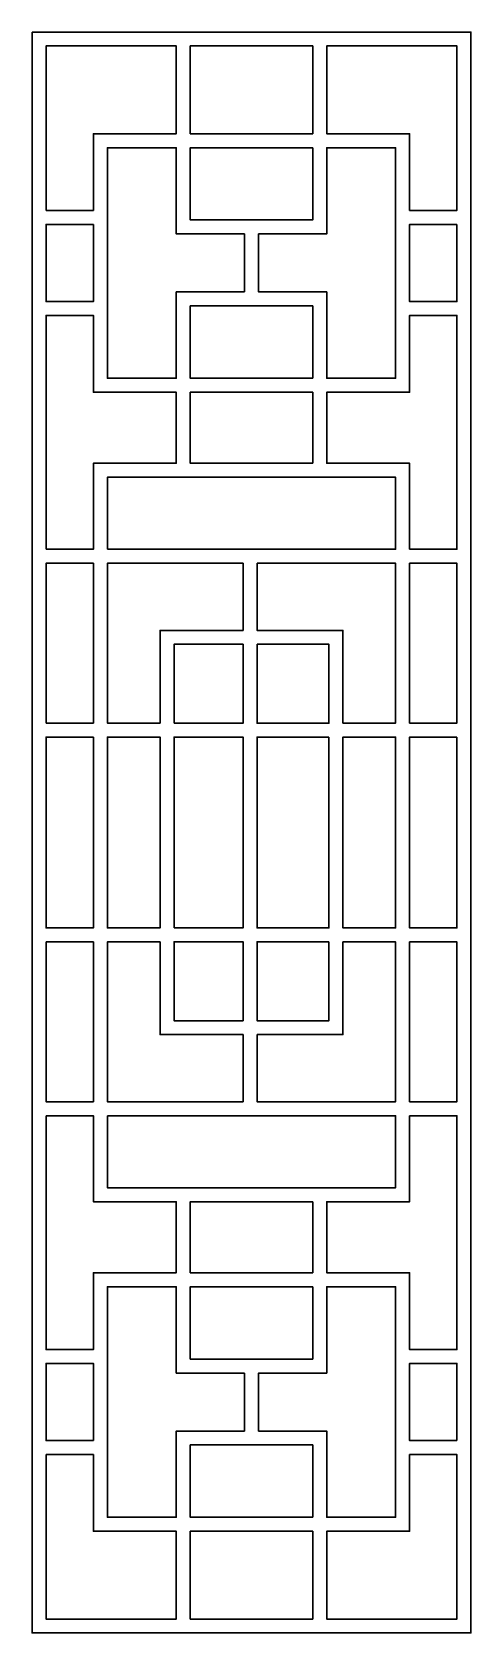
# Model space of a CAD drawing. Header units: centimetres. Extents: x 22.1 to 27, y -9 to 9.
import ezdxf

# ---------------------------------------------------------------- set-up
doc = ezdxf.new("R2010")
doc.units = ezdxf.units.CM
doc.header["$MEASUREMENT"] = 0
doc.layers.add('layer 1', color=7, linetype='Continuous')

msp = doc.modelspace()

# ---------------------------------------------------------------- linework, layer by layer
at = {"layer": 'layer 1', "color": 250, "lineweight": 30}
for points, knots in [([(22.06147, 9.00077), (22.06147, 9.00077), (26.99978, 9.00077), (26.99978, 9.00077), (26.99978, 9.00077), (26.99978, 2.54399), (26.99978, -2.54341), (26.99978, -9.00021), (26.99978, -9.00021), (26.99978, -9.00021), (22.06147, -9.00021), (22.06147, -9.00021), (22.06147, -9.00021), (22.06147, -2.54341), (22.06147, 2.54399), (22.06147, 9.00077)], [0, 0, 0, 0, 0.2, 0.2, 0.2, 0.2, 0.4, 0.4, 0.4, 0.4, 0.6, 0.6, 0.6, 0.6, 1, 1, 1, 1]), ([(22.21902, 6.99482), (22.21902, 6.99482), (22.75228, 6.99482), (22.75228, 6.99482), (22.75228, 6.99482), (22.75228, 6.99482), (22.75228, 7.85697), (22.75228, 7.85697), (22.75228, 7.85697), (22.75228, 7.85697), (23.68418, 7.85697), (23.68418, 7.85697), (23.68418, 7.85697), (23.68418, 7.85697), (23.68418, 8.84379), (23.68418, 8.84379), (23.68418, 8.84379), (23.68418, 8.84379), (22.21902, 8.84379), (22.21902, 8.84379), (22.21902, 8.84379), (22.21902, 8.84379), (22.21902, 6.99482), (22.21902, 6.99482)], [0, 0, 0, 0, 0.14285714, 0.14285714, 0.14285714, 0.14285714, 0.28571429, 0.28571429, 0.28571429, 0.28571429, 0.42857143, 0.42857143, 0.42857143, 0.42857143, 0.57142857, 0.57142857, 0.57142857, 0.57142857, 0.71428571, 0.71428571, 0.71428571, 0.71428571, 1, 1, 1, 1]), ([(25.21946, 8.84379), (25.21946, 8.84379), (25.21946, 7.85697), (25.21946, 7.85697), (25.21946, 7.85697), (25.21946, 7.85697), (23.84184, 7.85697), (23.84184, 7.85697), (23.84184, 7.85697), (23.84184, 7.85697), (23.84184, 8.84379), (23.84184, 8.84379), (23.84184, 8.84379), (23.84184, 8.84379), (25.21946, 8.84379), (25.21946, 8.84379)], [0, 0, 0, 0, 0.2, 0.2, 0.2, 0.2, 0.4, 0.4, 0.4, 0.4, 0.6, 0.6, 0.6, 0.6, 1, 1, 1, 1]), ([(26.30889, 6.99482), (26.30889, 6.99482), (26.84212, 6.99482), (26.84212, 6.99482), (26.84212, 6.99482), (26.84212, 6.99482), (26.84212, 8.84379), (26.84212, 8.84379), (26.84212, 8.84379), (26.84212, 8.84379), (25.37701, 8.84379), (25.37701, 8.84379), (25.37701, 8.84379), (25.37701, 8.84379), (25.37701, 7.85697), (25.37701, 7.85697), (25.37701, 7.85697), (25.37701, 7.85697), (26.30889, 7.85697), (26.30889, 7.85697), (26.30889, 7.85697), (26.30889, 7.85697), (26.30889, 6.99482), (26.30889, 6.99482)], [0, 0, 0, 0, 0.14285714, 0.14285714, 0.14285714, 0.14285714, 0.28571429, 0.28571429, 0.28571429, 0.28571429, 0.42857143, 0.42857143, 0.42857143, 0.42857143, 0.57142857, 0.57142857, 0.57142857, 0.57142857, 0.71428571, 0.71428571, 0.71428571, 0.71428571, 1, 1, 1, 1]), ([(24.45184, 6.07806), (24.45184, 6.07806), (24.45184, 6.73014), (24.45184, 6.73014), (24.45184, 6.73014), (24.45184, 6.73014), (23.68418, 6.73014), (23.68418, 6.73014), (23.68418, 6.73014), (23.68418, 6.73014), (23.68418, 7.69997), (23.68418, 7.69997), (23.68418, 7.69997), (23.68418, 7.69997), (22.90993, 7.69997), (22.90993, 7.69997), (22.90993, 7.69997), (22.90993, 7.69997), (22.90993, 5.10816), (22.90993, 5.10816), (22.90993, 5.10816), (22.90993, 5.10816), (23.68418, 5.10816), (23.68418, 5.10816), (23.68418, 5.10816), (23.68418, 5.10816), (23.68418, 6.07806), (23.68418, 6.07806), (23.68418, 6.07806), (23.68418, 6.07806), (24.45184, 6.07806), (24.45184, 6.07806)], [0, 0, 0, 0, 0.11111111, 0.11111111, 0.11111111, 0.11111111, 0.22222222, 0.22222222, 0.22222222, 0.22222222, 0.33333333, 0.33333333, 0.33333333, 0.33333333, 0.44444444, 0.44444444, 0.44444444, 0.44444444, 0.55555556, 0.55555556, 0.55555556, 0.55555556, 0.66666667, 0.66666667, 0.66666667, 0.66666667, 0.77777778, 0.77777778, 0.77777778, 0.77777778, 1, 1, 1, 1]), ([(25.21946, 7.69997), (25.21946, 7.69997), (25.21946, 6.88716), (25.21946, 6.88716), (25.21946, 6.88716), (25.21946, 6.88716), (23.84184, 6.88716), (23.84184, 6.88716), (23.84184, 6.88716), (23.84184, 6.88716), (23.84184, 7.69997), (23.84184, 7.69997), (23.84184, 7.69997), (23.84184, 7.69997), (25.21946, 7.69997), (25.21946, 7.69997)], [0, 0, 0, 0, 0.2, 0.2, 0.2, 0.2, 0.4, 0.4, 0.4, 0.4, 0.6, 0.6, 0.6, 0.6, 1, 1, 1, 1]), ([(24.60948, 6.73014), (24.60948, 6.73014), (24.60948, 6.07806), (24.60948, 6.07806), (24.60948, 6.07806), (24.60948, 6.07806), (25.37701, 6.07806), (25.37701, 6.07806), (25.37701, 6.07806), (25.37701, 6.07806), (25.37701, 5.10816), (25.37701, 5.10816), (25.37701, 5.10816), (25.37701, 5.10816), (26.15139, 5.10816), (26.15139, 5.10816), (26.15139, 5.10816), (26.15139, 5.10816), (26.15139, 7.69997), (26.15139, 7.69997), (26.15139, 7.69997), (26.15139, 7.69997), (25.37701, 7.69997), (25.37701, 7.69997), (25.37701, 7.69997), (25.37701, 7.69997), (25.37701, 6.73014), (25.37701, 6.73014), (25.37701, 6.73014), (25.37701, 6.73014), (24.60948, 6.73014), (24.60948, 6.73014)], [0, 0, 0, 0, 0.11111111, 0.11111111, 0.11111111, 0.11111111, 0.22222222, 0.22222222, 0.22222222, 0.22222222, 0.33333333, 0.33333333, 0.33333333, 0.33333333, 0.44444444, 0.44444444, 0.44444444, 0.44444444, 0.55555556, 0.55555556, 0.55555556, 0.55555556, 0.66666667, 0.66666667, 0.66666667, 0.66666667, 0.77777778, 0.77777778, 0.77777778, 0.77777778, 1, 1, 1, 1]), ([(22.75228, 6.83782), (22.75228, 6.83782), (22.21902, 6.83782), (22.21902, 6.83782), (22.21902, 6.83782), (22.21902, 6.83782), (22.21902, 5.97037), (22.21902, 5.97037), (22.21902, 5.97037), (22.21902, 5.97037), (22.75228, 5.97037), (22.75228, 5.97037), (22.75228, 5.97037), (22.75228, 5.97037), (22.75228, 6.83782), (22.75228, 6.83782)], [0, 0, 0, 0, 0.2, 0.2, 0.2, 0.2, 0.4, 0.4, 0.4, 0.4, 0.6, 0.6, 0.6, 0.6, 1, 1, 1, 1]), ([(26.84212, 6.83782), (26.84212, 6.83782), (26.30889, 6.83782), (26.30889, 6.83782), (26.30889, 6.83782), (26.30889, 6.83782), (26.30889, 5.97037), (26.30889, 5.97037), (26.30889, 5.97037), (26.30889, 5.97037), (26.84212, 5.97037), (26.84212, 5.97037), (26.84212, 5.97037), (26.84212, 5.97037), (26.84212, 6.83782), (26.84212, 6.83782)], [0, 0, 0, 0, 0.2, 0.2, 0.2, 0.2, 0.4, 0.4, 0.4, 0.4, 0.6, 0.6, 0.6, 0.6, 1, 1, 1, 1]), ([(22.21902, 3.18547), (22.21902, 3.18547), (22.75228, 3.18547), (22.75228, 3.18547), (22.75228, 3.18547), (22.75228, 3.18547), (22.75228, 4.15148), (22.75228, 4.15148), (22.75228, 4.15148), (22.75228, 4.15148), (23.68418, 4.15148), (23.68418, 4.15148), (23.68418, 4.15148), (23.68418, 4.15148), (23.68418, 4.95123), (23.68418, 4.95123), (23.68418, 4.95123), (23.68418, 4.95123), (22.75228, 4.95123), (22.75228, 4.95123), (22.75228, 4.95123), (22.75228, 4.95123), (22.75228, 5.81337), (22.75228, 5.81337), (22.75228, 5.81337), (22.75228, 5.81337), (22.21902, 5.81337), (22.21902, 5.81337), (22.21902, 5.81337), (22.21902, 5.81337), (22.21902, 3.18547), (22.21902, 3.18547)], [0, 0, 0, 0, 0.11111111, 0.11111111, 0.11111111, 0.11111111, 0.22222222, 0.22222222, 0.22222222, 0.22222222, 0.33333333, 0.33333333, 0.33333333, 0.33333333, 0.44444444, 0.44444444, 0.44444444, 0.44444444, 0.55555556, 0.55555556, 0.55555556, 0.55555556, 0.66666667, 0.66666667, 0.66666667, 0.66666667, 0.77777778, 0.77777778, 0.77777778, 0.77777778, 1, 1, 1, 1]), ([(25.21946, 5.10816), (25.21946, 5.10816), (25.21946, 5.92103), (25.21946, 5.92103), (25.21946, 5.92103), (25.21946, 5.92103), (23.84184, 5.92103), (23.84184, 5.92103), (23.84184, 5.92103), (23.84184, 5.92103), (23.84184, 5.10816), (23.84184, 5.10816), (23.84184, 5.10816), (23.84184, 5.10816), (25.21946, 5.10816), (25.21946, 5.10816)], [0, 0, 0, 0, 0.2, 0.2, 0.2, 0.2, 0.4, 0.4, 0.4, 0.4, 0.6, 0.6, 0.6, 0.6, 1, 1, 1, 1]), ([(26.30889, 3.18547), (26.30889, 3.18547), (26.84212, 3.18547), (26.84212, 3.18547), (26.84212, 3.18547), (26.84212, 3.18547), (26.84212, 5.81337), (26.84212, 5.81337), (26.84212, 5.81337), (26.84212, 5.81337), (26.30889, 5.81337), (26.30889, 5.81337), (26.30889, 5.81337), (26.30889, 5.81337), (26.30889, 4.95123), (26.30889, 4.95123), (26.30889, 4.95123), (26.30889, 4.95123), (25.37701, 4.95123), (25.37701, 4.95123), (25.37701, 4.95123), (25.37701, 4.95123), (25.37701, 4.15148), (25.37701, 4.15148), (25.37701, 4.15148), (25.37701, 4.15148), (26.30889, 4.15148), (26.30889, 4.15148), (26.30889, 4.15148), (26.30889, 4.15148), (26.30889, 3.18547), (26.30889, 3.18547)], [0, 0, 0, 0, 0.11111111, 0.11111111, 0.11111111, 0.11111111, 0.22222222, 0.22222222, 0.22222222, 0.22222222, 0.33333333, 0.33333333, 0.33333333, 0.33333333, 0.44444444, 0.44444444, 0.44444444, 0.44444444, 0.55555556, 0.55555556, 0.55555556, 0.55555556, 0.66666667, 0.66666667, 0.66666667, 0.66666667, 0.77777778, 0.77777778, 0.77777778, 0.77777778, 1, 1, 1, 1]), ([(25.21946, 4.15148), (25.21946, 4.15148), (25.21946, 4.95123), (25.21946, 4.95123), (25.21946, 4.95123), (25.21946, 4.95123), (23.84184, 4.95123), (23.84184, 4.95123), (23.84184, 4.95123), (23.84184, 4.95123), (23.84184, 4.15148), (23.84184, 4.15148), (23.84184, 4.15148), (23.84184, 4.15148), (25.21946, 4.15148), (25.21946, 4.15148)], [0, 0, 0, 0, 0.2, 0.2, 0.2, 0.2, 0.4, 0.4, 0.4, 0.4, 0.6, 0.6, 0.6, 0.6, 1, 1, 1, 1]), ([(22.90993, 3.18547), (22.90993, 3.18547), (26.15139, 3.18547), (26.15139, 3.18547), (26.15139, 3.18547), (26.15139, 3.18547), (26.15139, 3.99452), (26.15139, 3.99452), (26.15139, 3.99452), (26.15139, 3.99452), (22.90993, 3.99452), (22.90993, 3.99452), (22.90993, 3.99452), (22.90993, 3.99452), (22.90993, 3.18547), (22.90993, 3.18547)], [0, 0, 0, 0, 0.2, 0.2, 0.2, 0.2, 0.4, 0.4, 0.4, 0.4, 0.6, 0.6, 0.6, 0.6, 1, 1, 1, 1]), ([(22.21902, 1.23098), (22.21902, 1.23098), (22.75228, 1.23098), (22.75228, 1.23098), (22.75228, 1.23098), (22.75228, 1.23098), (22.75228, 3.02847), (22.75228, 3.02847), (22.75228, 3.02847), (22.75228, 3.02847), (22.21902, 3.02847), (22.21902, 3.02847), (22.21902, 3.02847), (22.21902, 3.02847), (22.21902, 1.23098), (22.21902, 1.23098)], [0, 0, 0, 0, 0.2, 0.2, 0.2, 0.2, 0.4, 0.4, 0.4, 0.4, 0.6, 0.6, 0.6, 0.6, 1, 1, 1, 1]), ([(24.43671, 2.27334), (24.43671, 2.27334), (24.43671, 3.02847), (24.43671, 3.02847), (24.43671, 3.02847), (24.43671, 3.02847), (22.90993, 3.02847), (22.90993, 3.02847), (22.90993, 3.02847), (22.90993, 3.02847), (22.90993, 1.23098), (22.90993, 1.23098), (22.90993, 1.23098), (22.90993, 1.23098), (23.50212, 1.23098), (23.50212, 1.23098), (23.50212, 1.23098), (23.50212, 1.23098), (23.50212, 2.27334), (23.50212, 2.27334), (23.50212, 2.27334), (23.50212, 2.27334), (24.43671, 2.27334), (24.43671, 2.27334)], [0, 0, 0, 0, 0.14285714, 0.14285714, 0.14285714, 0.14285714, 0.28571429, 0.28571429, 0.28571429, 0.28571429, 0.42857143, 0.42857143, 0.42857143, 0.42857143, 0.57142857, 0.57142857, 0.57142857, 0.57142857, 0.71428571, 0.71428571, 0.71428571, 0.71428571, 1, 1, 1, 1]), ([(24.59341, 3.02847), (24.59341, 3.02847), (24.59341, 2.27334), (24.59341, 2.27334), (24.59341, 2.27334), (24.59341, 2.27334), (25.55917, 2.27334), (25.55917, 2.27334), (25.55917, 2.27334), (25.55917, 2.27334), (25.55917, 1.23098), (25.55917, 1.23098), (25.55917, 1.23098), (25.55917, 1.23098), (26.15139, 1.23098), (26.15139, 1.23098), (26.15139, 1.23098), (26.15139, 1.23098), (26.15139, 3.02847), (26.15139, 3.02847), (26.15139, 3.02847), (26.15139, 3.02847), (24.59341, 3.02847), (24.59341, 3.02847)], [0, 0, 0, 0, 0.14285714, 0.14285714, 0.14285714, 0.14285714, 0.28571429, 0.28571429, 0.28571429, 0.28571429, 0.42857143, 0.42857143, 0.42857143, 0.42857143, 0.57142857, 0.57142857, 0.57142857, 0.57142857, 0.71428571, 0.71428571, 0.71428571, 0.71428571, 1, 1, 1, 1]), ([(26.30889, 1.23098), (26.30889, 1.23098), (26.84212, 1.23098), (26.84212, 1.23098), (26.84212, 1.23098), (26.84212, 1.23098), (26.84212, 3.02847), (26.84212, 3.02847), (26.84212, 3.02847), (26.84212, 3.02847), (26.30889, 3.02847), (26.30889, 3.02847), (26.30889, 3.02847), (26.30889, 3.02847), (26.30889, 1.23098), (26.30889, 1.23098)], [0, 0, 0, 0, 0.2, 0.2, 0.2, 0.2, 0.4, 0.4, 0.4, 0.4, 0.6, 0.6, 0.6, 0.6, 1, 1, 1, 1]), ([(23.6597, 1.22879), (23.6597, 1.22879), (24.43671, 1.22879), (24.43671, 1.22879), (24.43671, 1.22879), (24.43671, 1.22879), (24.43671, 2.11635), (24.43671, 2.11635), (24.43671, 2.11635), (24.43671, 2.11635), (23.6597, 2.11635), (23.6597, 2.11635), (23.6597, 2.11635), (23.6597, 2.11635), (23.6597, 1.22879), (23.6597, 1.22879)], [0, 0, 0, 0, 0.2, 0.2, 0.2, 0.2, 0.4, 0.4, 0.4, 0.4, 0.6, 0.6, 0.6, 0.6, 1, 1, 1, 1]), ([(24.59341, 2.11635), (24.59341, 2.11635), (24.59341, 1.22879), (24.59341, 1.22879), (24.59341, 1.22879), (24.59341, 1.22879), (25.40153, 1.22879), (25.40153, 1.22879), (25.40153, 1.22879), (25.40153, 1.22879), (25.40153, 2.11635), (25.40153, 2.11635), (25.40153, 2.11635), (25.40153, 2.11635), (24.59341, 2.11635), (24.59341, 2.11635)], [0, 0, 0, 0, 0.2, 0.2, 0.2, 0.2, 0.4, 0.4, 0.4, 0.4, 0.6, 0.6, 0.6, 0.6, 1, 1, 1, 1]), ([(22.75228, 1.074), (22.75228, 1.074), (22.21902, 1.074), (22.21902, 1.074), (22.21902, 1.074), (22.21902, 0.33127), (22.21902, -0.33072), (22.21902, -1.07343), (22.21902, -1.07343), (22.21902, -1.07343), (22.75228, -1.07343), (22.75228, -1.07343), (22.75228, -1.07343), (22.75228, -0.33072), (22.75228, 0.33127), (22.75228, 1.074)], [0, 0, 0, 0, 0.2, 0.2, 0.2, 0.2, 0.4, 0.4, 0.4, 0.4, 0.6, 0.6, 0.6, 0.6, 1, 1, 1, 1]), ([(23.40245, -1.07343), (23.40245, -1.07343), (23.40245, -1.07293), (23.40245, -1.07293), (23.40245, -1.07293), (23.40245, -1.07293), (23.50212, -1.07293), (23.50212, -1.07293), (23.50212, -1.07293), (23.50212, -1.07293), (23.50212, 1.07313), (23.50212, 1.07313), (23.50212, 1.07313), (23.50212, 1.07313), (23.40245, 1.07313), (23.40245, 1.07313), (23.40245, 1.07313), (23.40245, 1.07313), (23.40245, 1.074), (23.40245, 1.074), (23.40245, 1.074), (23.40245, 1.074), (22.90993, 1.074), (22.90993, 1.074), (22.90993, 1.074), (22.90993, 0.33127), (22.90993, -0.33072), (22.90993, -1.07343), (22.90993, -1.07343), (22.90993, -1.07343), (23.40245, -1.07343), (23.40245, -1.07343)], [0, 0, 0, 0, 0.11111111, 0.11111111, 0.11111111, 0.11111111, 0.22222222, 0.22222222, 0.22222222, 0.22222222, 0.33333333, 0.33333333, 0.33333333, 0.33333333, 0.44444444, 0.44444444, 0.44444444, 0.44444444, 0.55555556, 0.55555556, 0.55555556, 0.55555556, 0.66666667, 0.66666667, 0.66666667, 0.66666667, 0.77777778, 0.77777778, 0.77777778, 0.77777778, 1, 1, 1, 1]), ([(23.6597, -1.07293), (23.6597, -1.07293), (24.43671, -1.07293), (24.43671, -1.07293), (24.43671, -1.07293), (24.43671, -1.07293), (24.43671, 1.07313), (24.43671, 1.07313), (24.43671, 1.07313), (24.43671, 1.07313), (23.6597, 1.07313), (23.6597, 1.07313), (23.6597, 1.07313), (23.6597, 1.07313), (23.6597, -1.07293), (23.6597, -1.07293)], [0, 0, 0, 0, 0.2, 0.2, 0.2, 0.2, 0.4, 0.4, 0.4, 0.4, 0.6, 0.6, 0.6, 0.6, 1, 1, 1, 1]), ([(25.40153, 1.07313), (25.40153, 1.07313), (24.59341, 1.07313), (24.59341, 1.07313), (24.59341, 1.07313), (24.59341, 1.07313), (24.59341, -1.07293), (24.59341, -1.07293), (24.59341, -1.07293), (24.59341, -1.07293), (25.40153, -1.07293), (25.40153, -1.07293), (25.40153, -1.07293), (25.40153, -1.07293), (25.40153, 1.07313), (25.40153, 1.07313)], [0, 0, 0, 0, 0.2, 0.2, 0.2, 0.2, 0.4, 0.4, 0.4, 0.4, 0.6, 0.6, 0.6, 0.6, 1, 1, 1, 1]), ([(25.62764, 1.074), (25.62764, 1.074), (25.62764, 1.07313), (25.62764, 1.07313), (25.62764, 1.07313), (25.62764, 1.07313), (25.55917, 1.07313), (25.55917, 1.07313), (25.55917, 1.07313), (25.55917, 1.07313), (25.55917, -1.07293), (25.55917, -1.07293), (25.55917, -1.07293), (25.55917, -1.07293), (25.62764, -1.07293), (25.62764, -1.07293), (25.62764, -1.07293), (25.62764, -1.07293), (25.62764, -1.07343), (25.62764, -1.07343), (25.62764, -1.07343), (25.62764, -1.07343), (26.15139, -1.07343), (26.15139, -1.07343), (26.15139, -1.07343), (26.15139, -0.33072), (26.15139, 0.33127), (26.15139, 1.074), (26.15139, 1.074), (26.15139, 1.074), (25.62764, 1.074), (25.62764, 1.074)], [0, 0, 0, 0, 0.11111111, 0.11111111, 0.11111111, 0.11111111, 0.22222222, 0.22222222, 0.22222222, 0.22222222, 0.33333333, 0.33333333, 0.33333333, 0.33333333, 0.44444444, 0.44444444, 0.44444444, 0.44444444, 0.55555556, 0.55555556, 0.55555556, 0.55555556, 0.66666667, 0.66666667, 0.66666667, 0.66666667, 0.77777778, 0.77777778, 0.77777778, 0.77777778, 1, 1, 1, 1]), ([(26.84212, 1.074), (26.84212, 1.074), (26.30889, 1.074), (26.30889, 1.074), (26.30889, 1.074), (26.30889, 0.33127), (26.30889, -0.33072), (26.30889, -1.07343), (26.30889, -1.07343), (26.30889, -1.07343), (26.84212, -1.07343), (26.84212, -1.07343), (26.84212, -1.07343), (26.84212, -0.33072), (26.84212, 0.33127), (26.84212, 1.074)], [0, 0, 0, 0, 0.2, 0.2, 0.2, 0.2, 0.4, 0.4, 0.4, 0.4, 0.6, 0.6, 0.6, 0.6, 1, 1, 1, 1]), ([(22.21902, -1.23041), (22.21902, -1.23041), (22.75228, -1.23041), (22.75228, -1.23041), (22.75228, -1.23041), (22.75228, -1.23041), (22.75228, -3.02791), (22.75228, -3.02791), (22.75228, -3.02791), (22.75228, -3.02791), (22.21902, -3.02791), (22.21902, -3.02791), (22.21902, -3.02791), (22.21902, -3.02791), (22.21902, -1.23041), (22.21902, -1.23041)], [0, 0, 0, 0, 0.2, 0.2, 0.2, 0.2, 0.4, 0.4, 0.4, 0.4, 0.6, 0.6, 0.6, 0.6, 1, 1, 1, 1]), ([(24.43671, -3.02791), (24.43671, -3.02791), (24.43671, -2.27278), (24.43671, -2.27278), (24.43671, -2.27278), (24.43671, -2.27278), (23.50212, -2.27278), (23.50212, -2.27278), (23.50212, -2.27278), (23.50212, -2.27278), (23.50212, -1.23041), (23.50212, -1.23041), (23.50212, -1.23041), (23.50212, -1.23041), (22.90993, -1.23041), (22.90993, -1.23041), (22.90993, -1.23041), (22.90993, -1.23041), (22.90993, -3.02791), (22.90993, -3.02791), (22.90993, -3.02791), (22.90993, -3.02791), (24.43671, -3.02791), (24.43671, -3.02791)], [0, 0, 0, 0, 0.14285714, 0.14285714, 0.14285714, 0.14285714, 0.28571429, 0.28571429, 0.28571429, 0.28571429, 0.42857143, 0.42857143, 0.42857143, 0.42857143, 0.57142857, 0.57142857, 0.57142857, 0.57142857, 0.71428571, 0.71428571, 0.71428571, 0.71428571, 1, 1, 1, 1]), ([(24.43671, -2.11578), (24.43671, -2.11578), (24.43671, -1.22852), (24.43671, -1.22852), (24.43671, -1.22852), (24.43671, -1.22852), (23.6597, -1.22852), (23.6597, -1.22852), (23.6597, -1.22852), (23.6597, -1.22852), (23.6597, -2.11578), (23.6597, -2.11578), (23.6597, -2.11578), (23.6597, -2.11578), (24.43671, -2.11578), (24.43671, -2.11578)], [0, 0, 0, 0, 0.2, 0.2, 0.2, 0.2, 0.4, 0.4, 0.4, 0.4, 0.6, 0.6, 0.6, 0.6, 1, 1, 1, 1]), ([(25.40153, -1.22852), (25.40153, -1.22852), (24.59341, -1.22852), (24.59341, -1.22852), (24.59341, -1.22852), (24.59341, -1.22852), (24.59341, -2.11578), (24.59341, -2.11578), (24.59341, -2.11578), (24.59341, -2.11578), (25.40153, -2.11578), (25.40153, -2.11578), (25.40153, -2.11578), (25.40153, -2.11578), (25.40153, -1.22852), (25.40153, -1.22852)], [0, 0, 0, 0, 0.2, 0.2, 0.2, 0.2, 0.4, 0.4, 0.4, 0.4, 0.6, 0.6, 0.6, 0.6, 1, 1, 1, 1]), ([(24.59341, -2.27278), (24.59341, -2.27278), (24.59341, -3.02791), (24.59341, -3.02791), (24.59341, -3.02791), (24.59341, -3.02791), (26.15139, -3.02791), (26.15139, -3.02791), (26.15139, -3.02791), (26.15139, -3.02791), (26.15139, -1.23041), (26.15139, -1.23041), (26.15139, -1.23041), (26.15139, -1.23041), (25.55917, -1.23041), (25.55917, -1.23041), (25.55917, -1.23041), (25.55917, -1.23041), (25.55917, -2.27278), (25.55917, -2.27278), (25.55917, -2.27278), (25.55917, -2.27278), (24.59341, -2.27278), (24.59341, -2.27278)], [0, 0, 0, 0, 0.14285714, 0.14285714, 0.14285714, 0.14285714, 0.28571429, 0.28571429, 0.28571429, 0.28571429, 0.42857143, 0.42857143, 0.42857143, 0.42857143, 0.57142857, 0.57142857, 0.57142857, 0.57142857, 0.71428571, 0.71428571, 0.71428571, 0.71428571, 1, 1, 1, 1]), ([(26.30889, -1.23041), (26.30889, -1.23041), (26.84212, -1.23041), (26.84212, -1.23041), (26.84212, -1.23041), (26.84212, -1.23041), (26.84212, -3.02791), (26.84212, -3.02791), (26.84212, -3.02791), (26.84212, -3.02791), (26.30889, -3.02791), (26.30889, -3.02791), (26.30889, -3.02791), (26.30889, -3.02791), (26.30889, -1.23041), (26.30889, -1.23041)], [0, 0, 0, 0, 0.2, 0.2, 0.2, 0.2, 0.4, 0.4, 0.4, 0.4, 0.6, 0.6, 0.6, 0.6, 1, 1, 1, 1]), ([(22.21902, -3.1849), (22.21902, -3.1849), (22.75228, -3.1849), (22.75228, -3.1849), (22.75228, -3.1849), (22.75228, -3.1849), (22.75228, -4.15095), (22.75228, -4.15095), (22.75228, -4.15095), (22.75228, -4.15095), (23.68418, -4.15095), (23.68418, -4.15095), (23.68418, -4.15095), (23.68418, -4.15095), (23.68418, -4.95062), (23.68418, -4.95062), (23.68418, -4.95062), (23.68418, -4.95062), (22.75228, -4.95062), (22.75228, -4.95062), (22.75228, -4.95062), (22.75228, -4.95062), (22.75228, -5.81284), (22.75228, -5.81284), (22.75228, -5.81284), (22.75228, -5.81284), (22.21902, -5.81284), (22.21902, -5.81284), (22.21902, -5.81284), (22.21902, -5.81284), (22.21902, -3.1849), (22.21902, -3.1849)], [0, 0, 0, 0, 0.11111111, 0.11111111, 0.11111111, 0.11111111, 0.22222222, 0.22222222, 0.22222222, 0.22222222, 0.33333333, 0.33333333, 0.33333333, 0.33333333, 0.44444444, 0.44444444, 0.44444444, 0.44444444, 0.55555556, 0.55555556, 0.55555556, 0.55555556, 0.66666667, 0.66666667, 0.66666667, 0.66666667, 0.77777778, 0.77777778, 0.77777778, 0.77777778, 1, 1, 1, 1]), ([(22.90993, -3.1849), (22.90993, -3.1849), (26.15139, -3.1849), (26.15139, -3.1849), (26.15139, -3.1849), (26.15139, -3.1849), (26.15139, -3.99395), (26.15139, -3.99395), (26.15139, -3.99395), (26.15139, -3.99395), (22.90993, -3.99395), (22.90993, -3.99395), (22.90993, -3.99395), (22.90993, -3.99395), (22.90993, -3.1849), (22.90993, -3.1849)], [0, 0, 0, 0, 0.2, 0.2, 0.2, 0.2, 0.4, 0.4, 0.4, 0.4, 0.6, 0.6, 0.6, 0.6, 1, 1, 1, 1]), ([(26.30889, -3.1849), (26.30889, -3.1849), (26.84212, -3.1849), (26.84212, -3.1849), (26.84212, -3.1849), (26.84212, -3.1849), (26.84212, -5.81284), (26.84212, -5.81284), (26.84212, -5.81284), (26.84212, -5.81284), (26.30889, -5.81284), (26.30889, -5.81284), (26.30889, -5.81284), (26.30889, -5.81284), (26.30889, -4.95062), (26.30889, -4.95062), (26.30889, -4.95062), (26.30889, -4.95062), (25.37701, -4.95062), (25.37701, -4.95062), (25.37701, -4.95062), (25.37701, -4.95062), (25.37701, -4.15095), (25.37701, -4.15095), (25.37701, -4.15095), (25.37701, -4.15095), (26.30889, -4.15095), (26.30889, -4.15095), (26.30889, -4.15095), (26.30889, -4.15095), (26.30889, -3.1849), (26.30889, -3.1849)], [0, 0, 0, 0, 0.11111111, 0.11111111, 0.11111111, 0.11111111, 0.22222222, 0.22222222, 0.22222222, 0.22222222, 0.33333333, 0.33333333, 0.33333333, 0.33333333, 0.44444444, 0.44444444, 0.44444444, 0.44444444, 0.55555556, 0.55555556, 0.55555556, 0.55555556, 0.66666667, 0.66666667, 0.66666667, 0.66666667, 0.77777778, 0.77777778, 0.77777778, 0.77777778, 1, 1, 1, 1]), ([(25.21946, -4.15095), (25.21946, -4.15095), (25.21946, -4.95062), (25.21946, -4.95062), (25.21946, -4.95062), (25.21946, -4.95062), (23.84184, -4.95062), (23.84184, -4.95062), (23.84184, -4.95062), (23.84184, -4.95062), (23.84184, -4.15095), (23.84184, -4.15095), (23.84184, -4.15095), (23.84184, -4.15095), (25.21946, -4.15095), (25.21946, -4.15095)], [0, 0, 0, 0, 0.2, 0.2, 0.2, 0.2, 0.4, 0.4, 0.4, 0.4, 0.6, 0.6, 0.6, 0.6, 1, 1, 1, 1]), ([(24.45184, -6.07746), (24.45184, -6.07746), (24.45184, -6.72961), (24.45184, -6.72961), (24.45184, -6.72961), (24.45184, -6.72961), (23.68418, -6.72961), (23.68418, -6.72961), (23.68418, -6.72961), (23.68418, -6.72961), (23.68418, -7.69942), (23.68418, -7.69942), (23.68418, -7.69942), (23.68418, -7.69942), (22.90993, -7.69942), (22.90993, -7.69942), (22.90993, -7.69942), (22.90993, -7.69942), (22.90993, -5.10762), (22.90993, -5.10762), (22.90993, -5.10762), (22.90993, -5.10762), (23.68418, -5.10762), (23.68418, -5.10762), (23.68418, -5.10762), (23.68418, -5.10762), (23.68418, -6.07746), (23.68418, -6.07746), (23.68418, -6.07746), (23.68418, -6.07746), (24.45184, -6.07746), (24.45184, -6.07746)], [0, 0, 0, 0, 0.11111111, 0.11111111, 0.11111111, 0.11111111, 0.22222222, 0.22222222, 0.22222222, 0.22222222, 0.33333333, 0.33333333, 0.33333333, 0.33333333, 0.44444444, 0.44444444, 0.44444444, 0.44444444, 0.55555556, 0.55555556, 0.55555556, 0.55555556, 0.66666667, 0.66666667, 0.66666667, 0.66666667, 0.77777778, 0.77777778, 0.77777778, 0.77777778, 1, 1, 1, 1]), ([(25.21946, -5.10762), (25.21946, -5.10762), (25.21946, -5.92052), (25.21946, -5.92052), (25.21946, -5.92052), (25.21946, -5.92052), (23.84184, -5.92052), (23.84184, -5.92052), (23.84184, -5.92052), (23.84184, -5.92052), (23.84184, -5.10762), (23.84184, -5.10762), (23.84184, -5.10762), (23.84184, -5.10762), (25.21946, -5.10762), (25.21946, -5.10762)], [0, 0, 0, 0, 0.2, 0.2, 0.2, 0.2, 0.4, 0.4, 0.4, 0.4, 0.6, 0.6, 0.6, 0.6, 1, 1, 1, 1]), ([(24.60948, -6.72961), (24.60948, -6.72961), (24.60948, -6.07746), (24.60948, -6.07746), (24.60948, -6.07746), (24.60948, -6.07746), (25.37701, -6.07746), (25.37701, -6.07746), (25.37701, -6.07746), (25.37701, -6.07746), (25.37701, -5.10762), (25.37701, -5.10762), (25.37701, -5.10762), (25.37701, -5.10762), (26.15139, -5.10762), (26.15139, -5.10762), (26.15139, -5.10762), (26.15139, -5.10762), (26.15139, -7.69942), (26.15139, -7.69942), (26.15139, -7.69942), (26.15139, -7.69942), (25.37701, -7.69942), (25.37701, -7.69942), (25.37701, -7.69942), (25.37701, -7.69942), (25.37701, -6.72961), (25.37701, -6.72961), (25.37701, -6.72961), (25.37701, -6.72961), (24.60948, -6.72961), (24.60948, -6.72961)], [0, 0, 0, 0, 0.11111111, 0.11111111, 0.11111111, 0.11111111, 0.22222222, 0.22222222, 0.22222222, 0.22222222, 0.33333333, 0.33333333, 0.33333333, 0.33333333, 0.44444444, 0.44444444, 0.44444444, 0.44444444, 0.55555556, 0.55555556, 0.55555556, 0.55555556, 0.66666667, 0.66666667, 0.66666667, 0.66666667, 0.77777778, 0.77777778, 0.77777778, 0.77777778, 1, 1, 1, 1]), ([(22.75228, -6.83728), (22.75228, -6.83728), (22.21902, -6.83728), (22.21902, -6.83728), (22.21902, -6.83728), (22.21902, -6.83728), (22.21902, -5.96977), (22.21902, -5.96977), (22.21902, -5.96977), (22.21902, -5.96977), (22.75228, -5.96977), (22.75228, -5.96977), (22.75228, -5.96977), (22.75228, -5.96977), (22.75228, -6.83728), (22.75228, -6.83728)], [0, 0, 0, 0, 0.2, 0.2, 0.2, 0.2, 0.4, 0.4, 0.4, 0.4, 0.6, 0.6, 0.6, 0.6, 1, 1, 1, 1]), ([(26.84212, -6.83728), (26.84212, -6.83728), (26.30889, -6.83728), (26.30889, -6.83728), (26.30889, -6.83728), (26.30889, -6.83728), (26.30889, -5.96977), (26.30889, -5.96977), (26.30889, -5.96977), (26.30889, -5.96977), (26.84212, -5.96977), (26.84212, -5.96977), (26.84212, -5.96977), (26.84212, -5.96977), (26.84212, -6.83728), (26.84212, -6.83728)], [0, 0, 0, 0, 0.2, 0.2, 0.2, 0.2, 0.4, 0.4, 0.4, 0.4, 0.6, 0.6, 0.6, 0.6, 1, 1, 1, 1]), ([(22.21902, -6.99422), (22.21902, -6.99422), (22.75228, -6.99422), (22.75228, -6.99422), (22.75228, -6.99422), (22.75228, -6.99422), (22.75228, -7.85641), (22.75228, -7.85641), (22.75228, -7.85641), (22.75228, -7.85641), (23.68418, -7.85641), (23.68418, -7.85641), (23.68418, -7.85641), (23.68418, -7.85641), (23.68418, -8.8432), (23.68418, -8.8432), (23.68418, -8.8432), (23.68418, -8.8432), (22.21902, -8.8432), (22.21902, -8.8432), (22.21902, -8.8432), (22.21902, -8.8432), (22.21902, -6.99422), (22.21902, -6.99422)], [0, 0, 0, 0, 0.14285714, 0.14285714, 0.14285714, 0.14285714, 0.28571429, 0.28571429, 0.28571429, 0.28571429, 0.42857143, 0.42857143, 0.42857143, 0.42857143, 0.57142857, 0.57142857, 0.57142857, 0.57142857, 0.71428571, 0.71428571, 0.71428571, 0.71428571, 1, 1, 1, 1]), ([(25.21946, -7.69942), (25.21946, -7.69942), (25.21946, -6.88655), (25.21946, -6.88655), (25.21946, -6.88655), (25.21946, -6.88655), (23.84184, -6.88655), (23.84184, -6.88655), (23.84184, -6.88655), (23.84184, -6.88655), (23.84184, -7.69942), (23.84184, -7.69942), (23.84184, -7.69942), (23.84184, -7.69942), (25.21946, -7.69942), (25.21946, -7.69942)], [0, 0, 0, 0, 0.2, 0.2, 0.2, 0.2, 0.4, 0.4, 0.4, 0.4, 0.6, 0.6, 0.6, 0.6, 1, 1, 1, 1]), ([(26.30889, -6.99422), (26.30889, -6.99422), (26.84212, -6.99422), (26.84212, -6.99422), (26.84212, -6.99422), (26.84212, -6.99422), (26.84212, -8.8432), (26.84212, -8.8432), (26.84212, -8.8432), (26.84212, -8.8432), (25.37701, -8.8432), (25.37701, -8.8432), (25.37701, -8.8432), (25.37701, -8.8432), (25.37701, -7.85641), (25.37701, -7.85641), (25.37701, -7.85641), (25.37701, -7.85641), (26.30889, -7.85641), (26.30889, -7.85641), (26.30889, -7.85641), (26.30889, -7.85641), (26.30889, -6.99422), (26.30889, -6.99422)], [0, 0, 0, 0, 0.14285714, 0.14285714, 0.14285714, 0.14285714, 0.28571429, 0.28571429, 0.28571429, 0.28571429, 0.42857143, 0.42857143, 0.42857143, 0.42857143, 0.57142857, 0.57142857, 0.57142857, 0.57142857, 0.71428571, 0.71428571, 0.71428571, 0.71428571, 1, 1, 1, 1]), ([(25.21946, -8.8432), (25.21946, -8.8432), (25.21946, -7.85641), (25.21946, -7.85641), (25.21946, -7.85641), (25.21946, -7.85641), (23.84184, -7.85641), (23.84184, -7.85641), (23.84184, -7.85641), (23.84184, -7.85641), (23.84184, -8.8432), (23.84184, -8.8432), (23.84184, -8.8432), (23.84184, -8.8432), (25.21946, -8.8432), (25.21946, -8.8432)], [0, 0, 0, 0, 0.2, 0.2, 0.2, 0.2, 0.4, 0.4, 0.4, 0.4, 0.6, 0.6, 0.6, 0.6, 1, 1, 1, 1])]:
    msp.add_open_spline(points, degree=3, knots=knots, dxfattribs=at)

doc.saveas('drawing.dxf')
